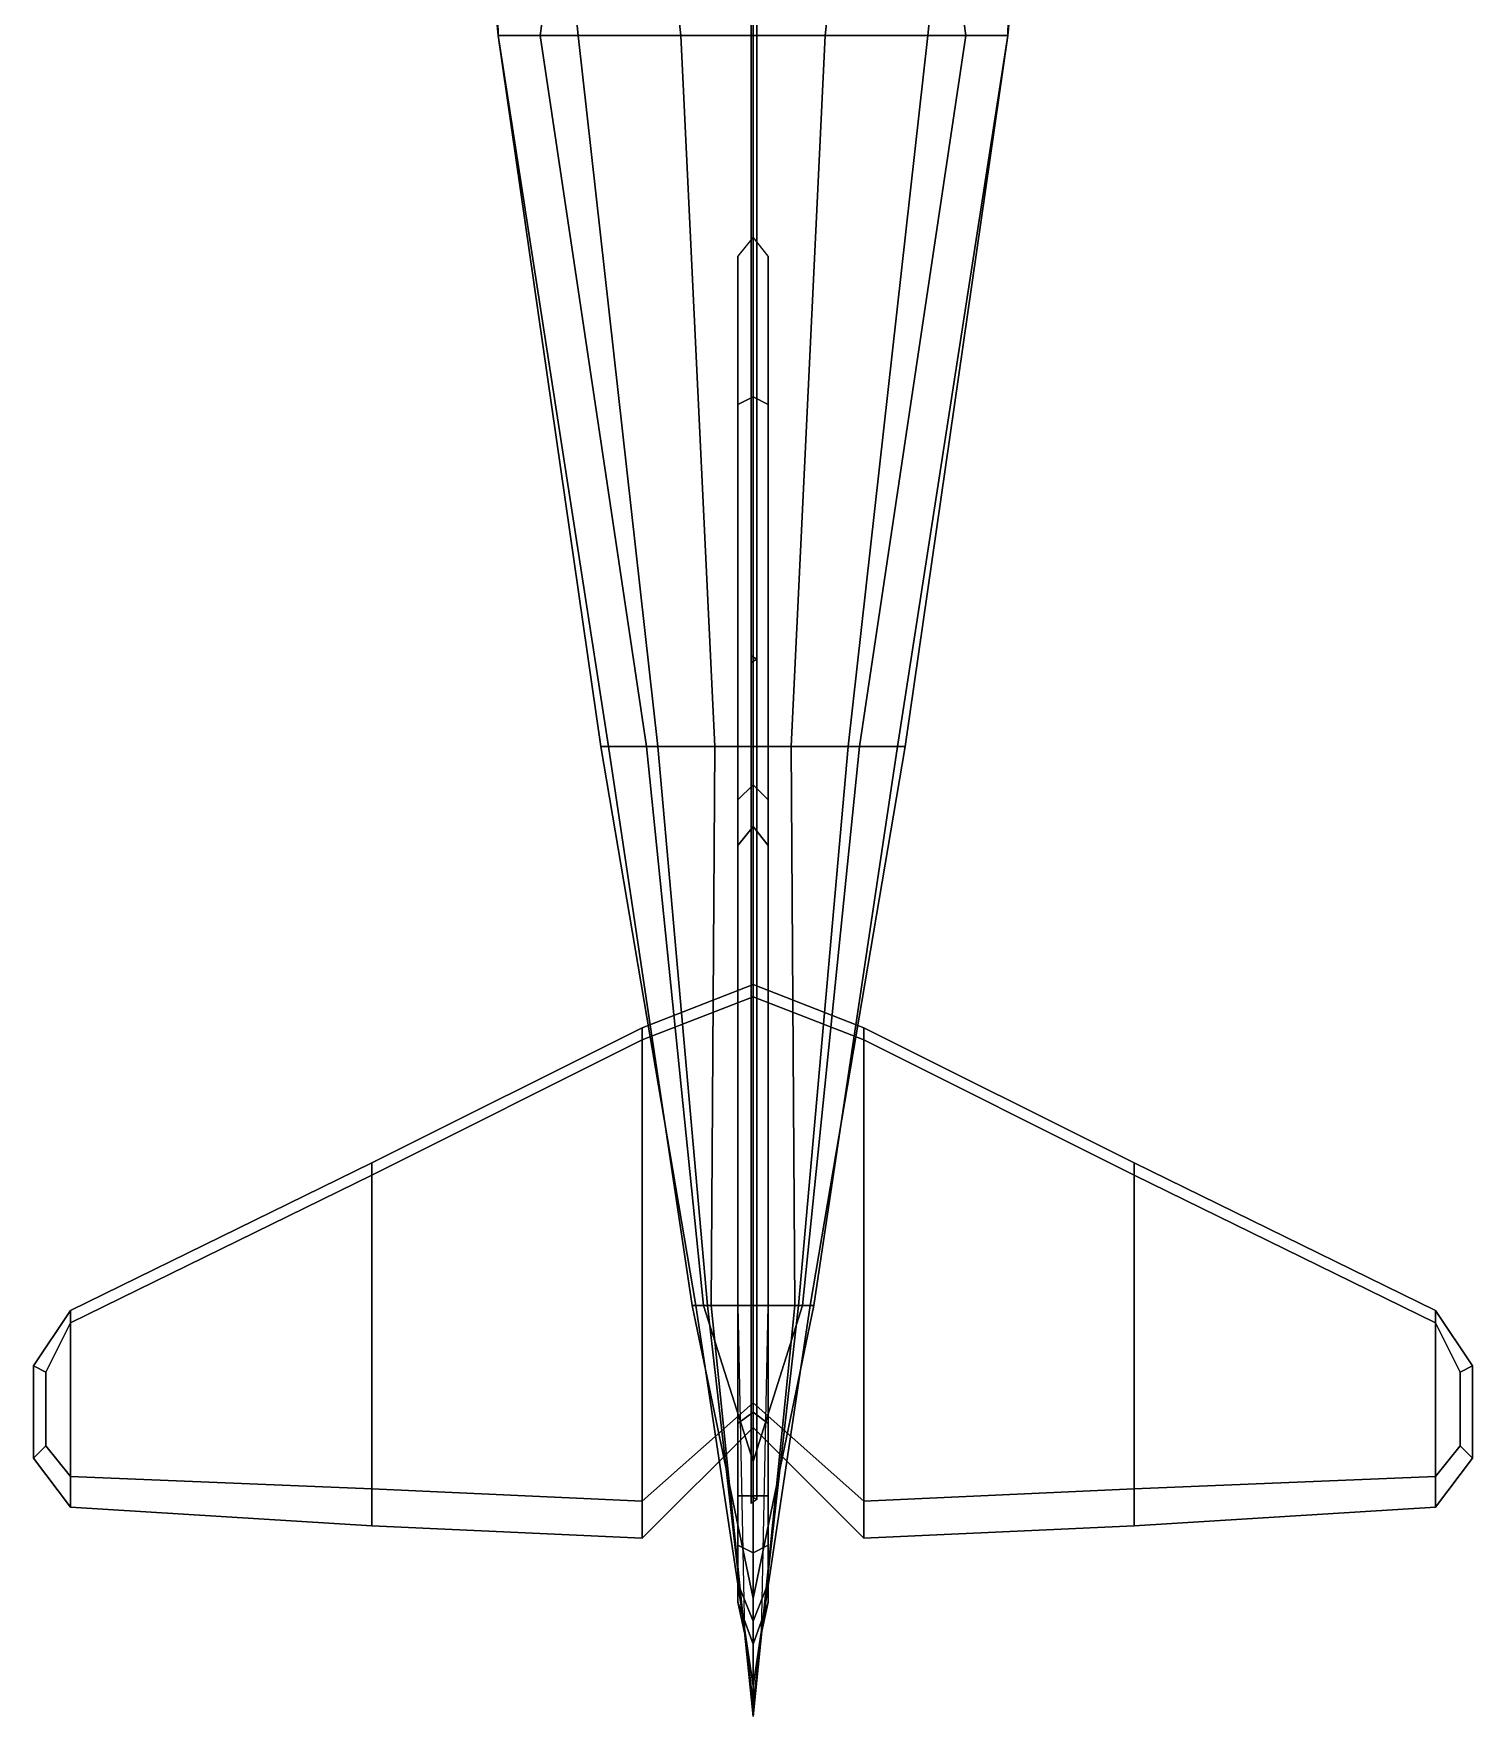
# Model space of a CAD drawing. Header units: millimetres. Extents: x -6.3 to 9, y -6.4 to 4.4.
# Drawn here: x -1.892 to 1.892, y -6.38 to -1.955 of the extents above; entities that cross this region are included whole.
import ezdxf

# ---------------------------------------------------------------- set-up
doc = ezdxf.new("R2010")
doc.units = ezdxf.units.MM
doc.layers.add('wing1', color=5, linetype='Continuous')
doc.layers.add('wing2', color=4, linetype='Continuous')

msp = doc.modelspace()

# ---------------------------------------------------------------- linework, layer by layer
for points in [[(-0.8, -0.6, 1.48), (-0.7, -0.6, 1.29), (-0.67, -1.96, 1.5), (-0.67, -1.96, 1.65)], [(-0.6, -0.6, 2.01), (-0.8, -0.6, 1.48), (-0.67, -1.96, 1.65), (-0.46, -1.96, 2.14)], [(-0.7, -0.6, 1.29), (-0.37, -0.6, 1.2), (-0.56, -1.96, 1.34), (-0.67, -1.96, 1.5)], [(-0.34, -0.6, 2.3), (-0.6, -0.6, 2.01), (-0.46, -1.96, 2.14), (-0.19, -1.96, 2.4)], [(-0.56, -1.96, 1.34), (-0.37, -0.6, 1.2), (0, -0.6, 1.18), (0, -1.96, 1.22)], [(0, -1.96, 2.45), (0, -0.6, 2.36), (-0.34, -0.6, 2.3), (-0.19, -1.96, 2.4)], [(0.01, -0.58, 2.79), (-0.005, -0.5783, 2.7985), (-0.005, -5.8, 3.8551), (0.01, -5.81, 3.8467)], [(-0.005, -0.5783, 2.7985), (-0.005, -0.5817, 2.7815), (-0.005, -5.82, 3.8382), (-0.005, -5.8, 3.8551)], [(-0.005, -0.5817, 2.7815), (0.01, -0.58, 2.79), (0.01, -5.81, 3.8467), (-0.005, -5.82, 3.8382)], [(0.37, -0.6, 1.2), (0.56, -1.96, 1.34), (0, -1.96, 1.22), (0, -0.6, 1.18)], [(0, -0.6, 2.36), (0, -1.96, 2.45), (0.19, -1.96, 2.4), (0.34, -0.6, 2.3)], [(0.19, -1.96, 2.4), (0.46, -1.96, 2.14), (0.6, -0.6, 2.01), (0.34, -0.6, 2.3)], [(0.67, -1.96, 1.5), (0.56, -1.96, 1.34), (0.37, -0.6, 1.2), (0.7, -0.6, 1.29)], [(0.46, -1.96, 2.14), (0.67, -1.96, 1.65), (0.8, -0.6, 1.48), (0.6, -0.6, 2.01)], [(0.67, -1.96, 1.65), (0.67, -1.96, 1.5), (0.7, -0.6, 1.29), (0.8, -0.6, 1.48)], [(-0.67, -1.96, 1.5), (-0.56, -1.96, 1.34), (-0.28, -3.83, 1.49), (-0.38, -3.83, 1.55)], [(-0.67, -1.96, 1.65), (-0.67, -1.96, 1.5), (-0.38, -3.83, 1.55), (-0.4, -3.83, 1.62)], [(-0.46, -1.96, 2.14), (-0.67, -1.96, 1.65), (-0.4, -3.83, 1.62), (-0.25, -3.83, 2.02)], [(-0.28, -3.83, 1.49), (-0.56, -1.96, 1.34), (0, -1.96, 1.22), (0, -3.83, 1.46)], [(-0.19, -1.96, 2.4), (-0.46, -1.96, 2.14), (-0.25, -3.83, 2.02), (-0.1, -3.83, 2.19)], [(0, -3.83, 2.23), (0, -1.96, 2.45), (-0.19, -1.96, 2.4), (-0.1, -3.83, 2.19)], [(0.56, -1.96, 1.34), (0.28, -3.83, 1.49), (0, -3.83, 1.46), (0, -1.96, 1.22)], [(0, -1.96, 2.45), (0, -3.83, 2.23), (0.1, -3.83, 2.19), (0.19, -1.96, 2.4)], [(0.1, -3.83, 2.19), (0.25, -3.83, 2.02), (0.46, -1.96, 2.14), (0.19, -1.96, 2.4)], [(0.25, -3.83, 2.02), (0.4, -3.83, 1.62), (0.67, -1.96, 1.65), (0.46, -1.96, 2.14)], [(0.38, -3.83, 1.55), (0.28, -3.83, 1.49), (0.56, -1.96, 1.34), (0.67, -1.96, 1.5)], [(0.4, -3.83, 1.62), (0.38, -3.83, 1.55), (0.67, -1.96, 1.5), (0.67, -1.96, 1.65)], [(0, -2.91, 2.37), (0, -2.49, 2.38), (-0.04, -2.54, 2.38), (-0.04, -2.93, 2.37)], [(0.04, -2.93, 2.37), (0.04, -2.54, 2.38), (0, -2.49, 2.38), (0, -2.91, 2.37)], [(-0.04, -2.54, 2.38), (-0.04, -3.93, 2.18), (-0.04, -3.97, 2.27), (-0.04, -2.93, 2.37)], [(0.04, -3.97, 2.27), (0.04, -3.93, 2.18), (0.04, -2.54, 2.38), (0.04, -2.93, 2.37)], [(-0.04, -2.93, 2.37), (-0.04, -3.97, 2.27), (0, -3.93, 2.27), (0, -2.91, 2.37)], [(0, -2.91, 2.37), (0, -3.93, 2.27), (0.04, -3.97, 2.27), (0.04, -2.93, 2.37)], [(0.01, -3.6, 2.29), (-0.005, -3.5913, 2.29), (-0.005, -3.5913, 3.4), (0.01, -3.6, 3.4)], [(-0.005, -3.5913, 2.29), (-0.005, -3.6087, 2.29), (-0.005, -3.6087, 3.4), (-0.005, -3.5913, 3.4)], [(-0.005, -3.6087, 2.29), (0.01, -3.6, 2.29), (0.01, -3.6, 3.4), (-0.005, -3.6087, 3.4)], [(-0.25, -3.83, 2.02), (-0.4, -3.83, 1.62), (-0.15, -5.3, 1.76), (-0.12, -5.3, 1.82)], [(-0.4, -3.83, 1.62), (-0.38, -3.83, 1.55), (-0.16, -5.3, 1.68), (-0.15, -5.3, 1.76)], [(-0.38, -3.83, 1.55), (-0.28, -3.83, 1.49), (-0.13, -5.3, 1.61), (-0.16, -5.3, 1.68)], [(-0.13, -5.3, 1.61), (-0.28, -3.83, 1.49), (0, -3.83, 1.46), (0, -5.3, 1.59)], [(-0.1, -3.83, 2.19), (-0.25, -3.83, 2.02), (-0.12, -5.3, 1.82), (-0.11, -5.3, 1.92)], [(0, -5.3, 1.99), (0, -3.83, 2.23), (-0.1, -3.83, 2.19), (-0.11, -5.3, 1.92)], [(0.28, -3.83, 1.49), (0.13, -5.3, 1.61), (0, -5.3, 1.59), (0, -3.83, 1.46)], [(0, -3.83, 2.23), (0, -5.3, 1.99), (0.11, -5.3, 1.92), (0.1, -3.83, 2.19)], [(0.11, -5.3, 1.92), (0.12, -5.3, 1.82), (0.25, -3.83, 2.02), (0.1, -3.83, 2.19)], [(0.12, -5.3, 1.82), (0.15, -5.3, 1.76), (0.4, -3.83, 1.62), (0.25, -3.83, 2.02)], [(0.16, -5.3, 1.68), (0.13, -5.3, 1.61), (0.28, -3.83, 1.49), (0.38, -3.83, 1.55)], [(0.15, -5.3, 1.76), (0.16, -5.3, 1.68), (0.38, -3.83, 1.55), (0.4, -3.83, 1.62)], [(-0.04, -3.93, 2.18), (-0.04, -5.3, 1.99), (-0.04, -5.3, 2.27), (-0.04, -3.97, 2.27)], [(0, -4.04, 2.31), (0, -3.93, 2.27), (-0.04, -3.97, 2.27), (-0.04, -4.09, 2.31)], [(0.04, -4.09, 2.31), (0.04, -3.97, 2.27), (0, -3.93, 2.27), (0, -4.04, 2.31)], [(0.04, -5.3, 2.27), (0.04, -5.3, 1.99), (0.04, -3.93, 2.18), (0.04, -3.97, 2.27)], [(-0.04, -3.97, 2.27), (-0.04, -5.3, 2.27), (-0.04, -6.08, 3.59), (-0.04, -4.09, 2.31)], [(0.04, -6.08, 3.59), (0.04, -5.3, 2.27), (0.04, -3.97, 2.27), (0.04, -4.09, 2.31)], [(0, -5.58, 3.75), (0, -4.04, 2.31), (-0.04, -4.09, 2.31), (-0.04, -5.61, 3.75)], [(0.04, -5.61, 3.75), (0.04, -4.09, 2.31), (0, -4.04, 2.31), (0, -5.58, 3.75)], [(-0.04, -4.09, 2.31), (-0.04, -6.08, 3.59), (-0.04, -6.03, 3.74), (-0.04, -5.61, 3.75)], [(0.04, -6.03, 3.74), (0.04, -6.08, 3.59), (0.04, -4.09, 2.31), (0.04, -5.61, 3.75)], [(-0.16, -5.3, 1.68), (-0.13, -5.3, 1.61), (0, -5.71, 1.61), (0, -6.07, 1.68)], [(-0.15, -5.3, 1.76), (-0.16, -5.3, 1.68), (0, -6.07, 1.68), (0, -6.3, 1.76)], [(-0.12, -5.3, 1.82), (-0.15, -5.3, 1.76), (0, -6.3, 1.76), (0, -6.35, 1.82)], [(0, -5.71, 1.61), (-0.13, -5.3, 1.61), (0, -5.3, 1.59), (0, -5.45, 1.59)], [(-0.11, -5.3, 1.92), (-0.12, -5.3, 1.82), (0, -6.35, 1.82), (0, -6.38, 1.92)], [(0, -6.38, 1.99), (0, -5.3, 1.99), (-0.11, -5.3, 1.92), (0, -6.38, 1.92)], [(-0.04, -5.3, 1.99), (-0.0224, -6.16, 1.92), (-0.04, -6.08, 3.59), (-0.04, -5.3, 2.27)], [(0.13, -5.3, 1.61), (0, -5.71, 1.61), (0, -5.45, 1.59), (0, -5.3, 1.59)], [(0, -6.38, 1.92), (0, -6.35, 1.82), (0.12, -5.3, 1.82), (0.11, -5.3, 1.92)], [(0, -5.3, 1.99), (0, -6.38, 1.99), (0, -6.38, 1.92), (0.11, -5.3, 1.92)], [(0, -6.35, 1.82), (0, -6.3, 1.76), (0.15, -5.3, 1.76), (0.12, -5.3, 1.82)], [(0, -6.3, 1.76), (0, -6.07, 1.68), (0.16, -5.3, 1.68), (0.15, -5.3, 1.76)], [(0, -6.07, 1.68), (0, -5.71, 1.61), (0.13, -5.3, 1.61), (0.16, -5.3, 1.68)], [(0.04, -6.08, 3.59), (0.0224, -6.16, 1.92), (0.04, -5.3, 1.99), (0.04, -5.3, 2.27)], [(0, -5.8, 3.86), (0, -5.58, 3.75), (-0.04, -5.61, 3.75), (-0.04, -5.8, 3.84)], [(-0.04, -5.61, 3.75), (-0.04, -6.03, 3.74), (-0.04, -5.93, 3.84), (-0.04, -5.8, 3.84)], [(0.04, -5.8, 3.84), (0.04, -5.61, 3.75), (0, -5.58, 3.75), (0, -5.8, 3.86)], [(0.04, -5.93, 3.84), (0.04, -6.03, 3.74), (0.04, -5.61, 3.75), (0.04, -5.8, 3.84)], [(-0.04, -5.8, 3.84), (-0.04, -5.93, 3.84), (0, -5.95, 3.86), (0, -5.8, 3.86)], [(0, -5.8, 3.86), (0, -5.95, 3.86), (0.04, -5.93, 3.84), (0.04, -5.8, 3.84)], [(-0.04, -5.93, 3.84), (-0.04, -6.03, 3.74), (0, -6.13, 3.74), (0, -5.95, 3.86)], [(0, -5.95, 3.86), (0, -6.13, 3.74), (0.04, -6.03, 3.74), (0.04, -5.93, 3.84)], [(-0.04, -6.03, 3.74), (-0.04, -6.08, 3.59), (0, -6.19, 3.59), (0, -6.13, 3.74)], [(0, -6.13, 3.74), (0, -6.19, 3.59), (0.04, -6.08, 3.59), (0.04, -6.03, 3.74)], [(-0.04, -6.08, 3.59), (-0.0224, -6.16, 1.92), (0, -6.38, 1.99), (0, -6.19, 3.59)], [(0, -6.19, 3.59), (0, -6.38, 1.99), (0.0224, -6.16, 1.92), (0.04, -6.08, 3.59)]]:
    msp.add_3dface(points)
at = {"layer": 'wing1'}
for points in [[(-0.2911, -4.6013, 2.7186), (0, -4.4881, 2.7347), (0, -4.4558, 2.6216), (-0.2911, -4.569, 2.6216)], [(-0.2911, -4.569, 2.6216), (0, -4.4558, 2.6216), (0, -4.4881, 2.5084), (-0.2911, -4.6013, 2.5245)], [(-0.2911, -5.814, 2.7186), (0, -5.5553, 2.7347), (0, -4.4881, 2.7347), (-0.2911, -4.6013, 2.7186)], [(0, -4.4881, 2.5084), (0, -5.5553, 2.5084), (-0.2911, -5.814, 2.5245), (-0.2911, -4.6013, 2.5245)], [(-1.0025, -4.957, 2.7024), (-0.2911, -4.6013, 2.7186), (-0.2911, -4.569, 2.6216), (-1.0025, -4.9247, 2.6216)], [(-1.0025, -4.9247, 2.6216), (-0.2911, -4.569, 2.6216), (-0.2911, -4.6013, 2.5245), (-1.0025, -4.957, 2.5407)], [(-1.0025, -5.7817, 2.7024), (-0.2911, -5.814, 2.7186), (-0.2911, -4.6013, 2.7186), (-1.0025, -4.957, 2.7024)], [(-0.2911, -4.6013, 2.5245), (-0.2911, -5.814, 2.5245), (-1.0025, -5.7817, 2.5407), (-1.0025, -4.957, 2.5407)], [(-1.7949, -5.3451, 2.6701), (-1.0025, -4.957, 2.7024), (-1.0025, -4.9247, 2.6216), (-1.7949, -5.3128, 2.6216)], [(-1.7949, -5.3128, 2.6216), (-1.0025, -4.9247, 2.6216), (-1.0025, -4.957, 2.5407), (-1.7949, -5.3451, 2.573)], [(-1.7949, -5.7494, 2.6701), (-1.0025, -5.7817, 2.7024), (-1.0025, -4.957, 2.7024), (-1.7949, -5.3451, 2.6701)], [(-1.0025, -4.957, 2.5407), (-1.0025, -5.7817, 2.5407), (-1.7949, -5.7494, 2.573), (-1.7949, -5.3451, 2.573)], [(-1.8596, -5.4745, 2.6539), (-1.7949, -5.3451, 2.6701), (-1.7949, -5.3128, 2.6216), (-1.8919, -5.4583, 2.6216)], [(-1.8919, -5.4583, 2.6216), (-1.7949, -5.3128, 2.6216), (-1.7949, -5.3451, 2.573), (-1.8596, -5.4745, 2.5892)], [(-1.8596, -5.6685, 2.6539), (-1.7949, -5.7494, 2.6701), (-1.7949, -5.3451, 2.6701), (-1.8596, -5.4745, 2.6539)], [(-1.7949, -5.3451, 2.573), (-1.7949, -5.7494, 2.573), (-1.8596, -5.6685, 2.5892), (-1.8596, -5.4745, 2.5892)], [(-1.8919, -5.4583, 2.6216), (-1.8919, -5.7008, 2.6216), (-1.8596, -5.6685, 2.6539), (-1.8596, -5.4745, 2.6539)], [(-1.8596, -5.4745, 2.5892), (-1.8596, -5.6685, 2.5892), (-1.8919, -5.7008, 2.6216), (-1.8919, -5.4583, 2.6216)], [(-0.2911, -5.9111, 2.6216), (0, -5.62, 2.6216), (0, -5.5553, 2.7347), (-0.2911, -5.814, 2.7186)], [(-0.2911, -5.814, 2.5245), (0, -5.5553, 2.5084), (0, -5.62, 2.6216), (-0.2911, -5.9111, 2.6216)], [(-1.8919, -5.7008, 2.6216), (-1.7949, -5.8302, 2.6216), (-1.7949, -5.7494, 2.6701), (-1.8596, -5.6685, 2.6539)], [(-1.8596, -5.6685, 2.5892), (-1.7949, -5.7494, 2.573), (-1.7949, -5.8302, 2.6216), (-1.8919, -5.7008, 2.6216)], [(-1.7949, -5.8302, 2.6216), (-1.0025, -5.8787, 2.6216), (-1.0025, -5.7817, 2.7024), (-1.7949, -5.7494, 2.6701)], [(-1.7949, -5.7494, 2.573), (-1.0025, -5.7817, 2.5407), (-1.0025, -5.8787, 2.6216), (-1.7949, -5.8302, 2.6216)], [(-1.0025, -5.8787, 2.6216), (-0.2911, -5.9111, 2.6216), (-0.2911, -5.814, 2.7186), (-1.0025, -5.7817, 2.7024)], [(-1.0025, -5.7817, 2.5407), (-0.2911, -5.814, 2.5245), (-0.2911, -5.9111, 2.6216), (-1.0025, -5.8787, 2.6216)]]:
    msp.add_3dface(points, dxfattribs=at)
at = {"layer": 'wing2'}
for points in [[(0.2911, -4.569, 2.6216), (0, -4.4558, 2.6216), (0, -4.4881, 2.5084), (0.2911, -4.6013, 2.5245)], [(0.2911, -4.6013, 2.7186), (0, -4.4881, 2.7347), (0, -4.4558, 2.6216), (0.2911, -4.569, 2.6216)], [(0.2911, -5.814, 2.7186), (0, -5.5553, 2.7347), (0, -4.4881, 2.7347), (0.2911, -4.6013, 2.7186)], [(0, -4.4881, 2.5084), (0, -5.5553, 2.5084), (0.2911, -5.814, 2.5245), (0.2911, -4.6013, 2.5245)], [(1.0025, -4.9247, 2.6216), (0.2911, -4.569, 2.6216), (0.2911, -4.6013, 2.5245), (1.0025, -4.957, 2.5407)], [(1.0025, -4.957, 2.7024), (0.2911, -4.6013, 2.7186), (0.2911, -4.569, 2.6216), (1.0025, -4.9247, 2.6216)], [(1.0025, -5.7817, 2.7024), (0.2911, -5.814, 2.7186), (0.2911, -4.6013, 2.7186), (1.0025, -4.957, 2.7024)], [(0.2911, -4.6013, 2.5245), (0.2911, -5.814, 2.5245), (1.0025, -5.7817, 2.5407), (1.0025, -4.957, 2.5407)], [(1.7949, -5.3128, 2.6216), (1.0025, -4.9247, 2.6216), (1.0025, -4.957, 2.5407), (1.7949, -5.3451, 2.573)], [(1.7949, -5.3451, 2.6701), (1.0025, -4.957, 2.7024), (1.0025, -4.9247, 2.6216), (1.7949, -5.3128, 2.6216)], [(1.0025, -4.957, 2.5407), (1.0025, -5.7817, 2.5407), (1.7949, -5.7494, 2.573), (1.7949, -5.3451, 2.573)], [(1.7949, -5.7494, 2.6701), (1.0025, -5.7817, 2.7024), (1.0025, -4.957, 2.7024), (1.7949, -5.3451, 2.6701)], [(1.8919, -5.4583, 2.6216), (1.7949, -5.3128, 2.6216), (1.7949, -5.3451, 2.573), (1.8596, -5.4745, 2.5892)], [(1.8596, -5.4745, 2.6539), (1.7949, -5.3451, 2.6701), (1.7949, -5.3128, 2.6216), (1.8919, -5.4583, 2.6216)], [(1.7949, -5.3451, 2.573), (1.7949, -5.7494, 2.573), (1.8596, -5.6685, 2.5892), (1.8596, -5.4745, 2.5892)], [(1.8596, -5.6685, 2.6539), (1.7949, -5.7494, 2.6701), (1.7949, -5.3451, 2.6701), (1.8596, -5.4745, 2.6539)], [(1.8596, -5.4745, 2.5892), (1.8596, -5.6685, 2.5892), (1.8919, -5.7008, 2.6216), (1.8919, -5.4583, 2.6216)], [(1.8919, -5.4583, 2.6216), (1.8919, -5.7008, 2.6216), (1.8596, -5.6685, 2.6539), (1.8596, -5.4745, 2.6539)], [(0.2911, -5.814, 2.5245), (0, -5.5553, 2.5084), (0, -5.62, 2.6216), (0.2911, -5.9111, 2.6216)], [(0.2911, -5.9111, 2.6216), (0, -5.62, 2.6216), (0, -5.5553, 2.7347), (0.2911, -5.814, 2.7186)], [(1.8596, -5.6685, 2.5892), (1.7949, -5.7494, 2.573), (1.7949, -5.8302, 2.6216), (1.8919, -5.7008, 2.6216)], [(1.8919, -5.7008, 2.6216), (1.7949, -5.8302, 2.6216), (1.7949, -5.7494, 2.6701), (1.8596, -5.6685, 2.6539)], [(1.7949, -5.7494, 2.573), (1.0025, -5.7817, 2.5407), (1.0025, -5.8787, 2.6216), (1.7949, -5.8302, 2.6216)], [(1.7949, -5.8302, 2.6216), (1.0025, -5.8787, 2.6216), (1.0025, -5.7817, 2.7024), (1.7949, -5.7494, 2.6701)], [(1.0025, -5.7817, 2.5407), (0.2911, -5.814, 2.5245), (0.2911, -5.9111, 2.6216), (1.0025, -5.8787, 2.6216)], [(1.0025, -5.8787, 2.6216), (0.2911, -5.9111, 2.6216), (0.2911, -5.814, 2.7186), (1.0025, -5.7817, 2.7024)]]:
    msp.add_3dface(points, dxfattribs=at)

doc.saveas('drawing.dxf')
